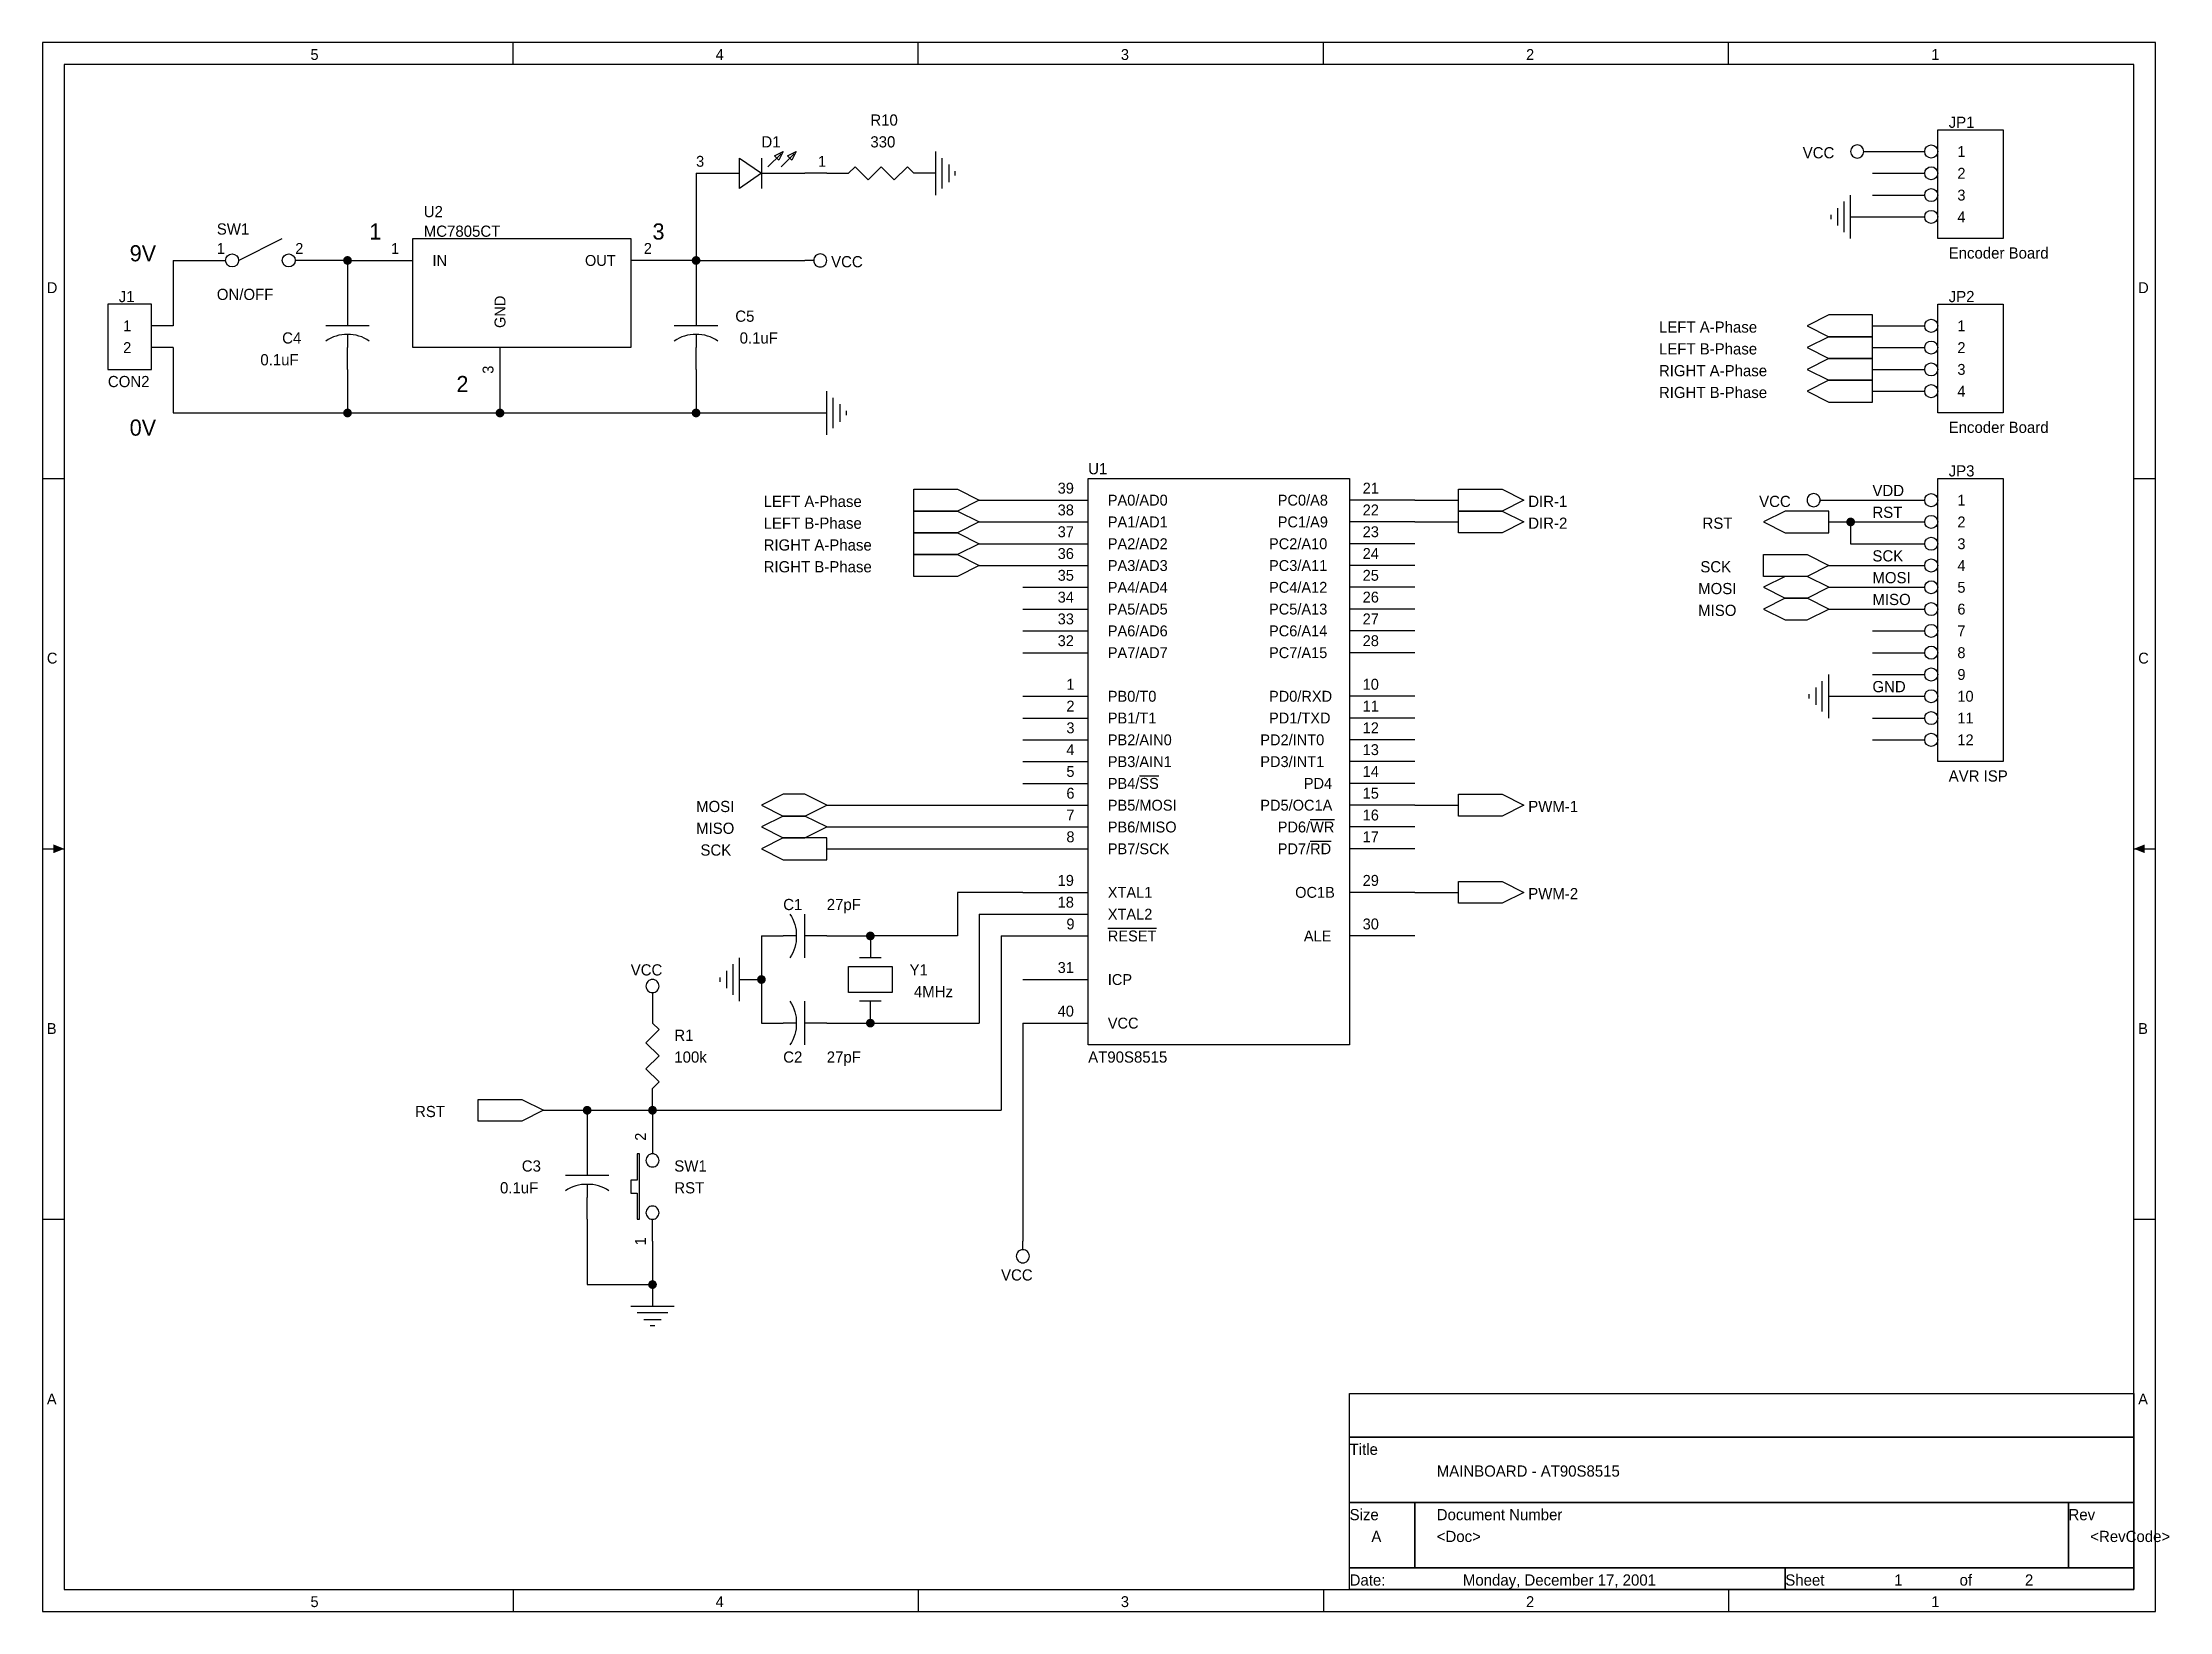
# Model space of a CAD drawing. Extents: x -0.1 to 9.66, y 0.1 to 7.3.
import ezdxf

# ---------------------------------------------------------------- set-up
doc = ezdxf.new("R2010")
doc.units = 0

msp = doc.modelspace()

# ---------------------------------------------------------------- linework, layer by layer
at = {"layer": 'PARTS'}
for p, q in [((8.3, 6.8), (8.54, 6.8)), ((2.9, 6.7), (3, 6.7)), ((3.5, 6.7), (3.4, 6.7)), ((3.5, 6.7), (3.6, 6.7)), ((4, 6.7), (3.9, 6.7)), ((8.3, 6.7), (8.54, 6.7)), ((8.3, 6.6), (8.54, 6.6)), ((8.3, 6.5), (8.54, 6.5)), ((0.5, 6.3), (0.74, 6.3)), ((1.3, 6.3), (1.06, 6.3)), ((1.3, 6.3), (1.6, 6.3)), ((2.9, 6.3), (2.6, 6.3)), ((1.3, 6.1), (1.3, 6)), ((2.9, 6.1), (2.9, 6)), ((0.5, 6), (0.4, 6)), ((8.3, 6), (8.54, 6)), ((0.5, 5.9), (0.4, 5.9)), ((1.3, 5.8), (1.3, 5.9)), ((2, 5.6), (2, 5.9)), ((2.9, 5.8), (2.9, 5.9)), ((8.3, 5.9), (8.54, 5.9)), ((8.3, 5.8), (8.54, 5.8)), ((8.3, 5.7), (8.54, 5.7)), ((4.4, 5.2), (4.7, 5.2)), ((6.2, 5.2), (5.9, 5.2)), ((8.3, 5.2), (8.54, 5.2)), ((4.4, 5.1), (4.7, 5.1)), ((6.2, 5.1), (5.9, 5.1)), ((8.3, 5.1), (8.54, 5.1)), ((4.4, 5), (4.7, 5)), ((6.2, 5), (5.9, 5)), ((8.3, 5), (8.54, 5)), ((4.4, 4.9), (4.7, 4.9)), ((6.2, 4.9), (5.9, 4.9)), ((8.3, 4.9), (8.54, 4.9)), ((4.4, 4.8), (4.7, 4.8)), ((6.2, 4.8), (5.9, 4.8)), ((8.3, 4.8), (8.54, 4.8)), ((4.4, 4.7), (4.7, 4.7)), ((6.2, 4.7), (5.9, 4.7)), ((8.3, 4.7), (8.54, 4.7)), ((4.4, 4.6), (4.7, 4.6)), ((6.2, 4.6), (5.9, 4.6)), ((8.3, 4.6), (8.54, 4.6)), ((4.4, 4.5), (4.7, 4.5)), ((6.2, 4.5), (5.9, 4.5)), ((8.3, 4.5), (8.54, 4.5)), ((8.3, 4.4), (8.54, 4.4)), ((4.4, 4.3), (4.7, 4.3)), ((6.2, 4.3), (5.9, 4.3)), ((8.3, 4.3), (8.54, 4.3)), ((4.4, 4.2), (4.7, 4.2)), ((6.2, 4.2), (5.9, 4.2)), ((8.3, 4.2), (8.54, 4.2)), ((4.4, 4.1), (4.7, 4.1)), ((6.2, 4.1), (5.9, 4.1)), ((8.3, 4.1), (8.54, 4.1)), ((4.4, 4), (4.7, 4)), ((6.2, 4), (5.9, 4)), ((4.4, 3.9), (4.7, 3.9)), ((6.2, 3.9), (5.9, 3.9)), ((4.4, 3.8), (4.7, 3.8)), ((6.2, 3.8), (5.9, 3.8)), ((4.4, 3.7), (4.7, 3.7)), ((6.2, 3.7), (5.9, 3.7)), ((4.4, 3.6), (4.7, 3.6)), ((6.2, 3.6), (5.9, 3.6)), ((4.4, 3.4), (4.7, 3.4)), ((6.2, 3.4), (5.9, 3.4)), ((4.4, 3.3), (4.7, 3.3)), ((3.2, 3.2), (3.3, 3.2)), ((3.5, 3.2), (3.4, 3.2)), ((3.7, 3.2), (3.7, 3.1)), ((4.4, 3.2), (4.7, 3.2)), ((6.2, 3.2), (5.9, 3.2)), ((4.4, 3), (4.7, 3)), ((2.7, 2.9), (2.7, 2.8)), ((3.7, 2.8), (3.7, 2.9)), ((3.2, 2.8), (3.3, 2.8)), ((3.5, 2.8), (3.4, 2.8)), ((4.4, 2.8), (4.7, 2.8)), ((2.7, 2.4), (2.7, 2.5)), ((2.7, 2.3), (2.7, 2.2)), ((2.4, 2.2), (2.4, 2.1)), ((2.4, 1.9), (2.4, 2)), ((2.7, 1.8), (2.7, 1.9))]:
    msp.add_line(p, q, dxfattribs=at)
for points in [[(8.6, 6.9), (8.9, 6.9), (8.9, 6.4), (8.6, 6.4)], [(3.2, 6.7), (3.2, 6.7), (3.1, 6.63), (3.1, 6.77), (3.2, 6.7)], [(3.26, 6.78), (3.26, 6.78), (3.3, 6.8), (3.28, 6.76), (3.26, 6.78)], [(3.32, 6.78), (3.32, 6.78), (3.36, 6.8), (3.34, 6.76), (3.32, 6.78)], [(1.6, 6.4), (2.6, 6.4), (2.6, 5.9), (1.6, 5.9)], [(0.4, 6.1), (0.2, 6.1), (0.2, 5.8), (0.4, 5.8)], [(8.6, 6.1), (8.9, 6.1), (8.9, 5.6), (8.6, 5.6)], [(4.7, 5.3), (5.9, 5.3), (5.9, 2.7), (4.7, 2.7)], [(8.6, 5.3), (8.9, 5.3), (8.9, 4), (8.6, 4)]]:
    msp.add_lwpolyline(points, close=True, dxfattribs=at)
for points in [[(3.2, 6.77), (3.2, 6.63)], [(3.29, 6.79), (3.23, 6.73)], [(3.35, 6.79), (3.29, 6.73)], [(4, 6.6), (4, 6.8)], [(4.03, 6.63), (4.03, 6.77)], [(4.06, 6.74), (4.06, 6.66)], [(8.26, 6.8), (8.3, 6.8)], [(3, 6.7), (3.1, 6.7)], [(3.2, 6.7), (3.4, 6.7)], [(3.6, 6.7), (3.63, 6.73)], [(3.63, 6.73), (3.69, 6.67)], [(3.69, 6.67), (3.75, 6.73)], [(3.75, 6.73), (3.81, 6.67)], [(3.81, 6.67), (3.87, 6.73)], [(3.87, 6.73), (3.9, 6.7)], [(4.09, 6.69), (4.09, 6.71)], [(8.17, 6.43), (8.17, 6.57)], [(8.2, 6.4), (8.2, 6.6)], [(8.11, 6.49), (8.11, 6.51)], [(8.14, 6.54), (8.14, 6.46)], [(0.8, 6.3), (1, 6.4)], [(3.44, 6.3), (3.4, 6.3)], [(1.4, 6), (1.2, 6)], [(1.3, 5.96), (1.3, 5.9)], [(3, 6), (2.8, 6)], [(2.9, 5.96), (2.9, 5.9)], [(8.1, 6.05), (8, 6)], [(8, 6), (8.1, 5.95)], [(8.3, 6.05), (8.1, 6.05)], [(8.3, 5.95), (8.3, 6.05)], [(8.1, 5.95), (8, 5.9)], [(8, 5.9), (8.1, 5.85)], [(8.3, 5.95), (8.1, 5.95)], [(8.1, 5.95), (8.3, 5.95)], [(8.3, 5.85), (8.3, 5.95)], [(8.1, 5.85), (8, 5.8)], [(8, 5.8), (8.1, 5.75)], [(8.3, 5.85), (8.1, 5.85)], [(8.1, 5.85), (8.3, 5.85)], [(8.3, 5.75), (8.3, 5.85)], [(3.5, 5.5), (3.5, 5.7)], [(3.53, 5.53), (3.53, 5.67)], [(8.1, 5.75), (8, 5.7)], [(8, 5.7), (8.1, 5.65)], [(8.1, 5.75), (8.3, 5.75)], [(8.3, 5.75), (8.1, 5.75)], [(8.3, 5.65), (8.3, 5.75)], [(3.56, 5.64), (3.56, 5.56)], [(3.59, 5.59), (3.59, 5.61)], [(8.1, 5.65), (8.3, 5.65)], [(3.9, 5.25), (4.1, 5.25)], [(3.9, 5.15), (3.9, 5.25)], [(4.1, 5.25), (4.2, 5.2)], [(4.2, 5.2), (4.1, 5.15)], [(6.4, 5.25), (6.6, 5.25)], [(6.4, 5.15), (6.4, 5.25)], [(6.6, 5.25), (6.7, 5.2)], [(6.7, 5.2), (6.6, 5.15)], [(8.06, 5.2), (8.1, 5.2)], [(3.9, 5.15), (4.1, 5.15)], [(3.9, 5.05), (3.9, 5.15)], [(4.1, 5.15), (3.9, 5.15)], [(4.1, 5.15), (4.2, 5.1)], [(4.2, 5.1), (4.1, 5.05)], [(6.6, 5.15), (6.4, 5.15)], [(6.4, 5.15), (6.6, 5.15)], [(6.4, 5.05), (6.4, 5.15)], [(6.6, 5.15), (6.7, 5.1)], [(6.7, 5.1), (6.6, 5.05)], [(7.9, 5.15), (7.8, 5.1)], [(7.8, 5.1), (7.9, 5.05)], [(8.1, 5.15), (7.9, 5.15)], [(8.1, 5.05), (8.1, 5.15)], [(3.9, 5.05), (4.1, 5.05)], [(3.9, 4.95), (3.9, 5.05)], [(4.1, 5.05), (3.9, 5.05)], [(4.1, 5.05), (4.2, 5)], [(4.2, 5), (4.1, 4.95)], [(6.6, 5.05), (6.4, 5.05)], [(7.9, 5.05), (8.1, 5.05)], [(4.1, 4.95), (3.9, 4.95)], [(3.9, 4.95), (4.1, 4.95)], [(3.9, 4.85), (3.9, 4.95)], [(4.1, 4.95), (4.2, 4.9)], [(4.2, 4.9), (4.1, 4.85)], [(7.8, 4.95), (8, 4.95)], [(7.8, 4.85), (7.8, 4.95)], [(8, 4.95), (8.1, 4.9)], [(8.1, 4.9), (8, 4.85)], [(4.1, 4.85), (3.9, 4.85)], [(7.9, 4.85), (7.8, 4.8)], [(8, 4.85), (7.8, 4.85)], [(7.8, 4.8), (7.9, 4.75)], [(8, 4.85), (7.9, 4.85)], [(8.1, 4.8), (8, 4.85)], [(8, 4.75), (8.1, 4.8)], [(7.9, 4.75), (7.8, 4.7)], [(7.8, 4.7), (7.9, 4.65)], [(8, 4.75), (7.9, 4.75)], [(7.9, 4.75), (8, 4.75)], [(8.1, 4.7), (8, 4.75)], [(8, 4.65), (8.1, 4.7)], [(7.9, 4.65), (8, 4.65)], [(8.1, 4.2), (8.1, 4.4)], [(8.01, 4.29), (8.01, 4.31)], [(8.04, 4.34), (8.04, 4.26)], [(8.07, 4.23), (8.07, 4.37)], [(3.3, 3.85), (3.2, 3.8)], [(3.4, 3.85), (3.3, 3.85)], [(3.5, 3.8), (3.4, 3.85)], [(6.4, 3.85), (6.6, 3.85)], [(6.4, 3.75), (6.4, 3.85)], [(6.6, 3.85), (6.7, 3.8)], [(3.2, 3.8), (3.3, 3.75)], [(3.3, 3.75), (3.2, 3.7)], [(3.3, 3.75), (3.4, 3.75)], [(3.4, 3.75), (3.3, 3.75)], [(3.4, 3.75), (3.5, 3.8)], [(3.5, 3.7), (3.4, 3.75)], [(6.6, 3.75), (6.4, 3.75)], [(6.7, 3.8), (6.6, 3.75)], [(3.2, 3.7), (3.3, 3.65)], [(3.3, 3.65), (3.2, 3.6)], [(3.5, 3.65), (3.3, 3.65)], [(3.3, 3.65), (3.4, 3.65)], [(3.4, 3.65), (3.5, 3.7)], [(3.5, 3.55), (3.5, 3.65)], [(3.2, 3.6), (3.3, 3.55)], [(3.3, 3.55), (3.5, 3.55)], [(6.4, 3.45), (6.6, 3.45)], [(6.4, 3.35), (6.4, 3.45)], [(6.6, 3.45), (6.7, 3.4)], [(6.6, 3.35), (6.4, 3.35)], [(6.7, 3.4), (6.6, 3.35)], [(3.4, 3.1), (3.4, 3.3)], [(3.36, 3.2), (3.3, 3.2)], [(3.04, 3.04), (3.04, 2.96)], [(3.07, 2.93), (3.07, 3.07)], [(3.1, 2.9), (3.1, 3.1)], [(3.6, 2.94), (3.6, 3.06)], [(3.6, 3.06), (3.8, 3.06)], [(3.75, 3.1), (3.65, 3.1)], [(3.8, 3.06), (3.8, 2.94)], [(2.7, 2.94), (2.7, 2.9)], [(3.01, 2.99), (3.01, 3.01)], [(3.8, 2.94), (3.6, 2.94)], [(3.4, 2.7), (3.4, 2.9)], [(3.75, 2.9), (3.65, 2.9)], [(2.73, 2.77), (2.67, 2.71)], [(2.7, 2.8), (2.73, 2.77)], [(3.36, 2.8), (3.3, 2.8)], [(2.67, 2.71), (2.73, 2.65)], [(2.73, 2.65), (2.67, 2.59)], [(2.67, 2.59), (2.73, 2.53)], [(1.9, 2.45), (2.1, 2.45)], [(1.9, 2.35), (1.9, 2.45)], [(2.1, 2.45), (2.2, 2.4)], [(2.73, 2.53), (2.7, 2.5)], [(2.1, 2.35), (1.9, 2.35)], [(2.2, 2.4), (2.1, 2.35)], [(2.64, 2.2), (2.63, 2.2)], [(2.63, 2.2), (2.63, 2.08)], [(2.64, 1.9), (2.64, 2.2)], [(2.5, 2.1), (2.3, 2.1)], [(2.4, 2.06), (2.4, 2)], [(2.63, 2.08), (2.6, 2.08)], [(2.6, 2.08), (2.6, 2.02)], [(2.6, 2.02), (2.63, 2.02)], [(2.63, 2.02), (2.63, 1.9)], [(2.63, 1.9), (2.64, 1.9)], [(4.4, 1.76), (4.4, 1.8)], [(2.8, 1.5), (2.6, 1.5)], [(2.77, 1.47), (2.63, 1.47)], [(2.66, 1.44), (2.74, 1.44)], [(2.71, 1.41), (2.69, 1.41)]]:
    msp.add_lwpolyline(points, dxfattribs=at)
for points in [[(8.26, 6.8, 0.0985), (8.2577, 6.8115, 0.0985), (8.2512, 6.8212, 0.0985), (8.2415, 6.8277, 0.0985), (8.23, 6.83, 0.0985), (8.2185, 6.8277, 0.0985), (8.2088, 6.8212, 0.0985), (8.2023, 6.8115, 0.0985), (8.2, 6.8, 0.0985), (8.2023, 6.7885, 0.0985), (8.2088, 6.7788, 0.0985), (8.2185, 6.7723, 0.0985), (8.23, 6.77, 0.0985), (8.2415, 6.7723, 0.0985), (8.2512, 6.7788, 0.0985), (8.2577, 6.7885, 0.0985)], [(3.5, 6.3, 0.0985), (3.4977, 6.3115, 0.0985), (3.4912, 6.3212, 0.0985), (3.4815, 6.3277, 0.0985), (3.47, 6.33, 0.0985), (3.4585, 6.3277, 0.0985), (3.4488, 6.3212, 0.0985), (3.4423, 6.3115, 0.0985), (3.44, 6.3, 0.0985), (3.4423, 6.2885, 0.0985), (3.4488, 6.2788, 0.0985), (3.4585, 6.2723, 0.0985), (3.47, 6.27, 0.0985), (3.4815, 6.2723, 0.0985), (3.4912, 6.2788, 0.0985), (3.4977, 6.2885, 0.0985)], [(8.06, 5.2, 0.0985), (8.0577, 5.2115, 0.0985), (8.0512, 5.2212, 0.0985), (8.0415, 5.2277, 0.0985), (8.03, 5.23, 0.0985), (8.0185, 5.2277, 0.0985), (8.0088, 5.2212, 0.0985), (8.0023, 5.2115, 0.0985), (8, 5.2, 0.0985), (8.0023, 5.1885, 0.0985), (8.0088, 5.1788, 0.0985), (8.0185, 5.1723, 0.0985), (8.03, 5.17, 0.0985), (8.0415, 5.1723, 0.0985), (8.0512, 5.1788, 0.0985), (8.0577, 5.1885, 0.0985)], [(2.73, 2.97, 0.0985), (2.7277, 2.9815, 0.0985), (2.7212, 2.9912, 0.0985), (2.7115, 2.9977, 0.0985), (2.7, 3, 0.0985), (2.6885, 2.9977, 0.0985), (2.6788, 2.9912, 0.0985), (2.6723, 2.9815, 0.0985), (2.67, 2.97, 0.0985), (2.6723, 2.9585, 0.0985), (2.6788, 2.9488, 0.0985), (2.6885, 2.9423, 0.0985), (2.7, 2.94, 0.0985), (2.7115, 2.9423, 0.0985), (2.7212, 2.9488, 0.0985), (2.7277, 2.9585, 0.0985)], [(2.73, 2.17, 0.0985), (2.7277, 2.1815, 0.0985), (2.7212, 2.1912, 0.0985), (2.7115, 2.1977, 0.0985), (2.7, 2.2, 0.0985), (2.6885, 2.1977, 0.0985), (2.6788, 2.1912, 0.0985), (2.6723, 2.1815, 0.0985), (2.67, 2.17, 0.0985), (2.6723, 2.1585, 0.0985), (2.6788, 2.1488, 0.0985), (2.6885, 2.1423, 0.0985), (2.7, 2.14, 0.0985), (2.7115, 2.1423, 0.0985), (2.7212, 2.1488, 0.0985), (2.7277, 2.1585, 0.0985)], [(2.73, 1.93, 0.0985), (2.7277, 1.9415, 0.0985), (2.7212, 1.9512, 0.0985), (2.7115, 1.9577, 0.0985), (2.7, 1.96, 0.0985), (2.6885, 1.9577, 0.0985), (2.6788, 1.9512, 0.0985), (2.6723, 1.9415, 0.0985), (2.67, 1.93, 0.0985), (2.6723, 1.9185, 0.0985), (2.6788, 1.9088, 0.0985), (2.6885, 1.9023, 0.0985), (2.7, 1.9, 0.0985), (2.7115, 1.9023, 0.0985), (2.7212, 1.9088, 0.0985), (2.7277, 1.9185, 0.0985)], [(4.43, 1.73, 0.0985), (4.4277, 1.7415, 0.0985), (4.4212, 1.7512, 0.0985), (4.4115, 1.7577, 0.0985), (4.4, 1.76, 0.0985), (4.3885, 1.7577, 0.0985), (4.3788, 1.7512, 0.0985), (4.3723, 1.7415, 0.0985), (4.37, 1.73, 0.0985), (4.3723, 1.7185, 0.0985), (4.3788, 1.7088, 0.0985), (4.3885, 1.7023, 0.0985), (4.4, 1.7, 0.0985), (4.4115, 1.7023, 0.0985), (4.4212, 1.7088, 0.0985), (4.4277, 1.7185, 0.0985)]]:
    msp.add_lwpolyline(points, format="xyb", close=True, dxfattribs=at)
for points in [[(1.3, 5.96, 0.1654), (1.2, 5.93)], [(1.4, 5.93, 0.1654), (1.3, 5.96)], [(2.9, 5.96, 0.1654), (2.8, 5.93)], [(3, 5.93, 0.1654), (2.9, 5.96)], [(3.33, 3.3, -0.1654), (3.36, 3.2)], [(3.36, 3.2, -0.1654), (3.33, 3.1)], [(3.33, 2.9, -0.1654), (3.36, 2.8)], [(3.36, 2.8, -0.1654), (3.33, 2.7)], [(2.4, 2.06, 0.1654), (2.3, 2.03)], [(2.5, 2.03, 0.1654), (2.4, 2.06)]]:
    msp.add_lwpolyline(points, format="xyb", dxfattribs=at)
for centre in [(8.57, 6.8), (8.57, 6.7), (8.57, 6.6), (8.57, 6.5), (0.77, 6.3), (1.03, 6.3), (8.57, 6), (8.57, 5.9), (8.57, 5.8), (8.57, 5.7), (8.57, 5.2), (8.57, 5.1), (8.57, 5), (8.57, 4.9), (8.57, 4.8), (8.57, 4.7), (8.57, 4.6), (8.57, 4.5), (8.57, 4.4), (8.57, 4.3), (8.57, 4.2), (8.57, 4.1)]:
    msp.add_circle(centre, 0.03, dxfattribs=at)
at = {"layer": 'TITLE'}
for points in [[(-0.1, 0.1), (9.6, 0.1), (9.6, 7.3), (-0.1, 7.3)], [(0, 0.2), (9.5, 0.2), (9.5, 7.2), (0, 7.2)], [(5.9, 1.1), (9.5, 1.1), (9.5, 0.9), (5.9, 0.9)], [(5.9, 0.9), (9.5, 0.9), (9.5, 0.6), (5.9, 0.6)], [(5.9, 0.6), (6.2, 0.6), (6.2, 0.3), (5.9, 0.3)], [(6.2, 0.6), (9.2, 0.6), (9.2, 0.3), (6.2, 0.3)], [(9.2, 0.6), (9.5, 0.6), (9.5, 0.3), (9.2, 0.3)], [(5.9, 0.3), (7.9, 0.3), (7.9, 0.2), (5.9, 0.2)], [(7.9, 0.3), (9.5, 0.3), (9.5, 0.2), (7.9, 0.2)]]:
    msp.add_lwpolyline(points, close=True, dxfattribs=at)
for points in [[(2.06, 7.2), (2.06, 7.3)], [(3.92, 7.2), (3.92, 7.3)], [(5.78, 7.2), (5.78, 7.3)], [(7.64, 7.2), (7.64, 7.3)], [(-0.1, 5.3), (0, 5.3)], [(9.5, 5.3), (9.6, 5.3)], [(-0.1, 3.6), (0, 3.6)], [(9.5, 3.6), (9.6, 3.6)], [(-0.1, 1.9), (0, 1.9)], [(9.5, 1.9), (9.6, 1.9)], [(2.06, 0.2), (2.06, 0.1)], [(3.92, 0.2), (3.92, 0.1)], [(5.78, 0.2), (5.78, 0.1)], [(7.64, 0.2), (7.64, 0.1)]]:
    msp.add_lwpolyline(points, dxfattribs=at)
for points in [[(0, 3.6), (-0.05, 3.62), (-0.05, 3.58), (-0.05, 3.6)], [(0, 3.6), (-0.05, 3.62), (-0.05, 3.58), (-0.05, 3.6)], [(0, 3.6), (-0.05, 3.62), (-0.05, 3.58), (-0.05, 3.6)], [(9.5, 3.6), (9.55, 3.62), (9.55, 3.58), (9.55, 3.6)], [(9.5, 3.6), (9.55, 3.62), (9.55, 3.58), (9.55, 3.6)], [(9.5, 3.6), (9.55, 3.62), (9.55, 3.58), (9.55, 3.6)]]:
    msp.add_solid(points, dxfattribs=at)
at = {"layer": 'WIRE'}
for points in [[(2.9, 6.7), (2.9, 6.3)], [(8.2, 6.5), (8.3, 6.5)], [(0.5, 6.3), (0.5, 6)], [(1.3, 6.3), (1.3, 6.1)], [(2.9, 6.3), (3.4, 6.3)], [(2.9, 6.3), (2.9, 6.1)], [(0.5, 5.9), (0.5, 5.6)], [(1.3, 5.8), (1.3, 5.6)], [(2.9, 5.8), (2.9, 5.6)], [(0.5, 5.6), (1.3, 5.6)], [(1.3, 5.6), (2, 5.6)], [(2, 5.6), (2.9, 5.6)], [(2.9, 5.6), (3.5, 5.6)], [(4.2, 5.2), (4.4, 5.2)], [(6.2, 5.2), (6.4, 5.2)], [(8.1, 5.2), (8.3, 5.2)], [(4.2, 5.1), (4.4, 5.1)], [(6.2, 5.1), (6.4, 5.1)], [(8.1, 5.1), (8.2, 5.1)], [(8.2, 5.1), (8.2, 5)], [(8.2, 5.1), (8.3, 5.1)], [(4.2, 5), (4.4, 5)], [(8.2, 5), (8.3, 5)], [(4.2, 4.9), (4.4, 4.9)], [(8.1, 4.9), (8.3, 4.9)], [(8.1, 4.8), (8.3, 4.8)], [(8.1, 4.7), (8.3, 4.7)], [(8.1, 4.3), (8.3, 4.3)], [(3.5, 3.8), (4.4, 3.8)], [(6.2, 3.8), (6.4, 3.8)], [(3.5, 3.7), (4.4, 3.7)], [(3.5, 3.6), (4.4, 3.6)], [(4.4, 3.4), (4.1, 3.4)], [(4.1, 3.4), (4.1, 3.2)], [(6.2, 3.4), (6.4, 3.4)], [(4.2, 3.3), (4.2, 2.8)], [(4.2, 3.3), (4.4, 3.3)], [(3.2, 3.2), (3.2, 3)], [(3.5, 3.2), (3.7, 3.2)], [(4.1, 3.2), (3.7, 3.2)], [(4.3, 3.2), (4.4, 3.2)], [(4.3, 3.2), (4.3, 2.4)], [(3.1, 3), (3.2, 3)], [(3.2, 3), (3.2, 2.8)], [(3.5, 2.8), (3.7, 2.8)], [(3.7, 2.8), (4.2, 2.8)], [(4.4, 2.8), (4.4, 1.8)], [(2.2, 2.4), (2.4, 2.4)], [(2.4, 2.4), (2.7, 2.4)], [(2.4, 2.4), (2.4, 2.2)], [(2.7, 2.4), (2.7, 2.3)], [(2.7, 2.4), (4.3, 2.4)], [(2.4, 1.9), (2.4, 1.6)], [(2.7, 1.8), (2.7, 1.6)], [(2.4, 1.6), (2.7, 1.6)], [(2.7, 1.6), (2.7, 1.5)]]:
    msp.add_lwpolyline(points, dxfattribs=at)
at = {"layer": 'WIRE', "const_width": 0.02}
for points in [[(1.29, 6.3, 1), (1.31, 6.3, 1)], [(2.89, 6.3, 1), (2.91, 6.3, 1)], [(1.29, 5.6, 1), (1.31, 5.6, 1)], [(1.99, 5.6, 1), (2.01, 5.6, 1)], [(1.99, 5.6, 1), (2.01, 5.6, 1)], [(2.89, 5.6, 1), (2.91, 5.6, 1)], [(8.19, 5.1, 1), (8.21, 5.1, 1)], [(3.69, 3.2, 1), (3.71, 3.2, 1)], [(3.19, 3, 1), (3.21, 3, 1)], [(3.69, 2.8, 1), (3.71, 2.8, 1)], [(2.39, 2.4, 1), (2.41, 2.4, 1)], [(2.69, 2.4, 1), (2.71, 2.4, 1)], [(2.69, 1.6, 1), (2.71, 1.6, 1)]]:
    msp.add_lwpolyline(points, format="xyb", close=True, dxfattribs=at)

# ---------------------------------------------------------------- texts
at = {"layer": 'COMMENTS'}
for s, height, p in [('1', 0.0742, (1.4, 6.3958)), ('3', 0.0742, (2.7, 6.3958)), ('9V', 0.0742, (0.3, 6.2958)), ('2', 0.0742, (1.8, 5.6958)), ('0V', 0.0742, (0.3, 5.4958)), ('VDD', 0.0514, (8.3, 5.2186)), ('RST', 0.0514, (8.3, 5.1186)), ('SCK', 0.0514, (8.3, 4.9186)), ('MOSI', 0.0514, (8.3, 4.8186)), ('MISO', 0.0514, (8.3, 4.7186)), ('GND', 0.0514, (8.3, 4.3186))]:
    msp.add_text(s, height=height, dxfattribs=at).set_placement(p)
at = {"layer": 'PARTS'}
for s, p in [('3', (2.9, 6.73)), ('1', (3.46, 6.73)), ('1', (8.69, 6.775)), ('2', (8.69, 6.675)), ('3', (8.69, 6.575)), ('4', (8.69, 6.475)), ('1', (0.7, 6.33)), ('2', (1.06, 6.33)), ('1', (1.5, 6.33)), ('2', (2.66, 6.33)), ('IN', (1.69, 6.275)), ('OUT', (2.39, 6.275)), ('1', (0.27, 5.975)), ('1', (8.69, 5.975)), ('2', (0.27, 5.875)), ('2', (8.69, 5.875)), ('3', (8.69, 5.775)), ('4', (8.69, 5.675)), ('39', (4.56, 5.23)), ('21', (5.96, 5.23)), ('38', (4.56, 5.13)), ('PA0/AD0', (4.79, 5.175)), ('PC0/A8', (5.57, 5.175)), ('22', (5.96, 5.13)), ('1', (8.69, 5.175)), ('37', (4.56, 5.03)), ('PA1/AD1', (4.79, 5.075)), ('PC1/A9', (5.57, 5.075)), ('23', (5.96, 5.03)), ('2', (8.69, 5.075)), ('36', (4.56, 4.93)), ('PA2/AD2', (4.79, 4.975)), ('PC2/A10', (5.53, 4.975)), ('24', (5.96, 4.93)), ('3', (8.69, 4.975)), ('PA3/AD3', (4.79, 4.875)), ('PC3/A11', (5.53, 4.875)), ('4', (8.69, 4.875)), ('35', (4.56, 4.83)), ('PA4/AD4', (4.79, 4.775)), ('PC4/A12', (5.53, 4.775)), ('25', (5.96, 4.83)), ('5', (8.69, 4.775)), ('34', (4.56, 4.73)), ('PA5/AD5', (4.79, 4.675)), ('PC5/A13', (5.53, 4.675)), ('26', (5.96, 4.73)), ('6', (8.69, 4.675)), ('33', (4.56, 4.63)), ('PA6/AD6', (4.79, 4.575)), ('PC6/A14', (5.53, 4.575)), ('27', (5.96, 4.63)), ('7', (8.69, 4.575)), ('32', (4.56, 4.53)), ('PA7/AD7', (4.79, 4.475)), ('PC7/A15', (5.53, 4.475)), ('28', (5.96, 4.53)), ('8', (8.69, 4.475)), ('9', (8.69, 4.375)), ('1', (4.6, 4.33)), ('PB0/T0', (4.79, 4.275)), ('PD0/RXD', (5.53, 4.275)), ('10', (5.96, 4.33)), ('10', (8.69, 4.275)), ('2', (4.6, 4.23)), ('PB1/T1', (4.79, 4.175)), ('PD1/TXD', (5.53, 4.175)), ('11', (5.96, 4.23)), ('11', (8.69, 4.175)), ('3', (4.6, 4.13)), ('PB2/AIN0', (4.79, 4.075)), ('PD2/INT0', (5.49, 4.075)), ('12', (5.96, 4.13)), ('12', (8.69, 4.075)), ('4', (4.6, 4.03)), ('PB3/AIN1', (4.79, 3.975)), ('PD3/INT1', (5.49, 3.975)), ('13', (5.96, 4.03)), ('5', (4.6, 3.93)), ('PB4/%%oSS%%o', (4.79, 3.875)), ('PD4', (5.69, 3.875)), ('14', (5.96, 3.93)), ('6', (4.6, 3.83)), ('PB5/MOSI', (4.79, 3.775)), ('PD5/OC1A', (5.49, 3.775)), ('15', (5.96, 3.83)), ('7', (4.6, 3.73)), ('PB6/MISO', (4.79, 3.675)), ('PD6/%%oWR%%o', (5.57, 3.675)), ('16', (5.96, 3.73)), ('8', (4.6, 3.63)), ('PB7/SCK', (4.79, 3.575)), ('PD7/%%oRD%%o', (5.57, 3.575)), ('17', (5.96, 3.63)), ('19', (4.56, 3.43)), ('XTAL1', (4.79, 3.375)), ('OC1B', (5.65, 3.375)), ('29', (5.96, 3.43)), ('18', (4.56, 3.33)), ('XTAL2', (4.79, 3.275)), ('9', (4.6, 3.23)), ('%%oRESET%%o', (4.79, 3.175)), ('ALE', (5.69, 3.175)), ('30', (5.96, 3.23)), ('31', (4.56, 3.03)), ('ICP', (4.79, 2.975)), ('40', (4.56, 2.83)), ('VCC', (4.79, 2.775))]:
    msp.add_text(s, height=0.05, dxfattribs=at).set_placement(p)
for s, p in [('GND', (2.025, 5.99)), ('3', (1.97, 5.78)), ('2', (2.67, 2.26)), ('1', (2.67, 1.78))]:
    msp.add_text(s, height=0.05, rotation=90, dxfattribs=at).set_placement(p)
at = {"layer": 'PARTTEXT'}
for s, p in [('R10', (3.7, 6.9186)), ('JP1', (8.65, 6.9086)), ('D1', (3.2, 6.8186)), ('330', (3.7, 6.8186)), ('VCC', (7.98, 6.7686)), ('U2', (1.65, 6.4986)), ('SW1', (0.7, 6.4186)), ('MC7805CT', (1.65, 6.4086)), ('Encoder Board', (8.65, 6.3086)), ('VCC', (3.52, 6.2686)), ('J1', (0.25, 6.1086)), ('ON/OFF', (0.7, 6.1186)), ('JP2', (8.65, 6.1086)), ('C5', (3.08, 6.0186)), ('C4', (1, 5.9186)), ('0.1uF', (3.1, 5.9186)), ('LEFT A-Phase', (7.32, 5.9686)), ('0.1uF', (0.9, 5.8186)), ('LEFT B-Phase', (7.32, 5.8686)), ('CON2', (0.2, 5.7186)), ('RIGHT A-Phase', (7.32, 5.7686)), ('RIGHT B-Phase', (7.32, 5.6686)), ('Encoder Board', (8.65, 5.5086)), ('U1', (4.7, 5.3186)), ('JP3', (8.65, 5.3086)), ('LEFT A-Phase', (3.21, 5.1686)), ('DIR-1', (6.72, 5.1686)), ('VCC', (7.78, 5.1686)), ('LEFT B-Phase', (3.21, 5.0686)), ('DIR-2', (6.72, 5.0686)), ('RST', (7.52, 5.0686)), ('RIGHT A-Phase', (3.21, 4.9686)), ('RIGHT B-Phase', (3.21, 4.8686)), ('SCK', (7.51, 4.8686)), ('MOSI', (7.5, 4.7686)), ('MISO', (7.5, 4.6686)), ('AVR ISP', (8.65, 3.9086)), ('MOSI', (2.9, 3.7686)), ('PWM-1', (6.72, 3.7686)), ('MISO', (2.9, 3.6686)), ('SCK', (2.92, 3.5686)), ('PWM-2', (6.72, 3.3686)), ('C1', (3.3, 3.3186)), ('27pF', (3.5, 3.3186)), ('VCC', (2.6, 3.0186)), ('Y1', (3.88, 3.0186)), ('4MHz', (3.9, 2.9186)), ('R1', (2.8, 2.7186)), ('100k', (2.8, 2.6186)), ('C2', (3.3, 2.6186)), ('27pF', (3.5, 2.6186)), ('AT90S8515', (4.7, 2.6186)), ('RST', (1.61, 2.3686)), ('C3', (2.1, 2.1186)), ('SW1', (2.8, 2.1186)), ('0.1uF', (2, 2.0186)), ('RST', (2.8, 2.0186)), ('VCC', (4.3, 1.6186)), ('Title', (5.9, 0.8186)), ('Size', (5.9, 0.5186)), ('Document Number', (6.3, 0.5186)), ('Rev', (9.2, 0.5186)), ('Date:', (5.9, 0.2186)), ('Sheet', (7.9, 0.2186)), ('of', (8.7, 0.2186))]:
    msp.add_text(s, height=0.0514, dxfattribs=at).set_placement(p)
at = {"layer": 'TITLE'}
for s, height, p in [('5', 0.05, (1.13, 7.22)), ('4', 0.05, (2.99, 7.22)), ('3', 0.05, (4.85, 7.22)), ('2', 0.05, (6.71, 7.22)), ('1', 0.05, (8.57, 7.22)), ('D', 0.05, (-0.08, 6.15)), ('D', 0.05, (9.52, 6.15)), ('C', 0.05, (-0.08, 4.45)), ('C', 0.05, (9.52, 4.45)), ('B', 0.05, (-0.08, 2.75)), ('B', 0.05, (9.52, 2.75)), ('A', 0.05, (-0.08, 1.05)), ('A', 0.05, (9.52, 1.05)), ('MAINBOARD - AT90S8515', 0.0514, (6.3, 0.7186)), ('A', 0.0514, (6, 0.4186)), ('<Doc>', 0.0514, (6.3, 0.4186)), ('<RevCode>', 0.0514, (9.3, 0.4186)), ('Monday, December 17, 2001', 0.0514, (6.42, 0.2186)), ('1', 0.0514, (8.4, 0.2186)), ('2', 0.0514, (9, 0.2186)), ('5', 0.05, (1.13, 0.12)), ('4', 0.05, (2.99, 0.12)), ('3', 0.05, (4.85, 0.12)), ('2', 0.05, (6.71, 0.12)), ('1', 0.05, (8.57, 0.12))]:
    msp.add_text(s, height=height, dxfattribs=at).set_placement(p)

doc.saveas('drawing.dxf')
